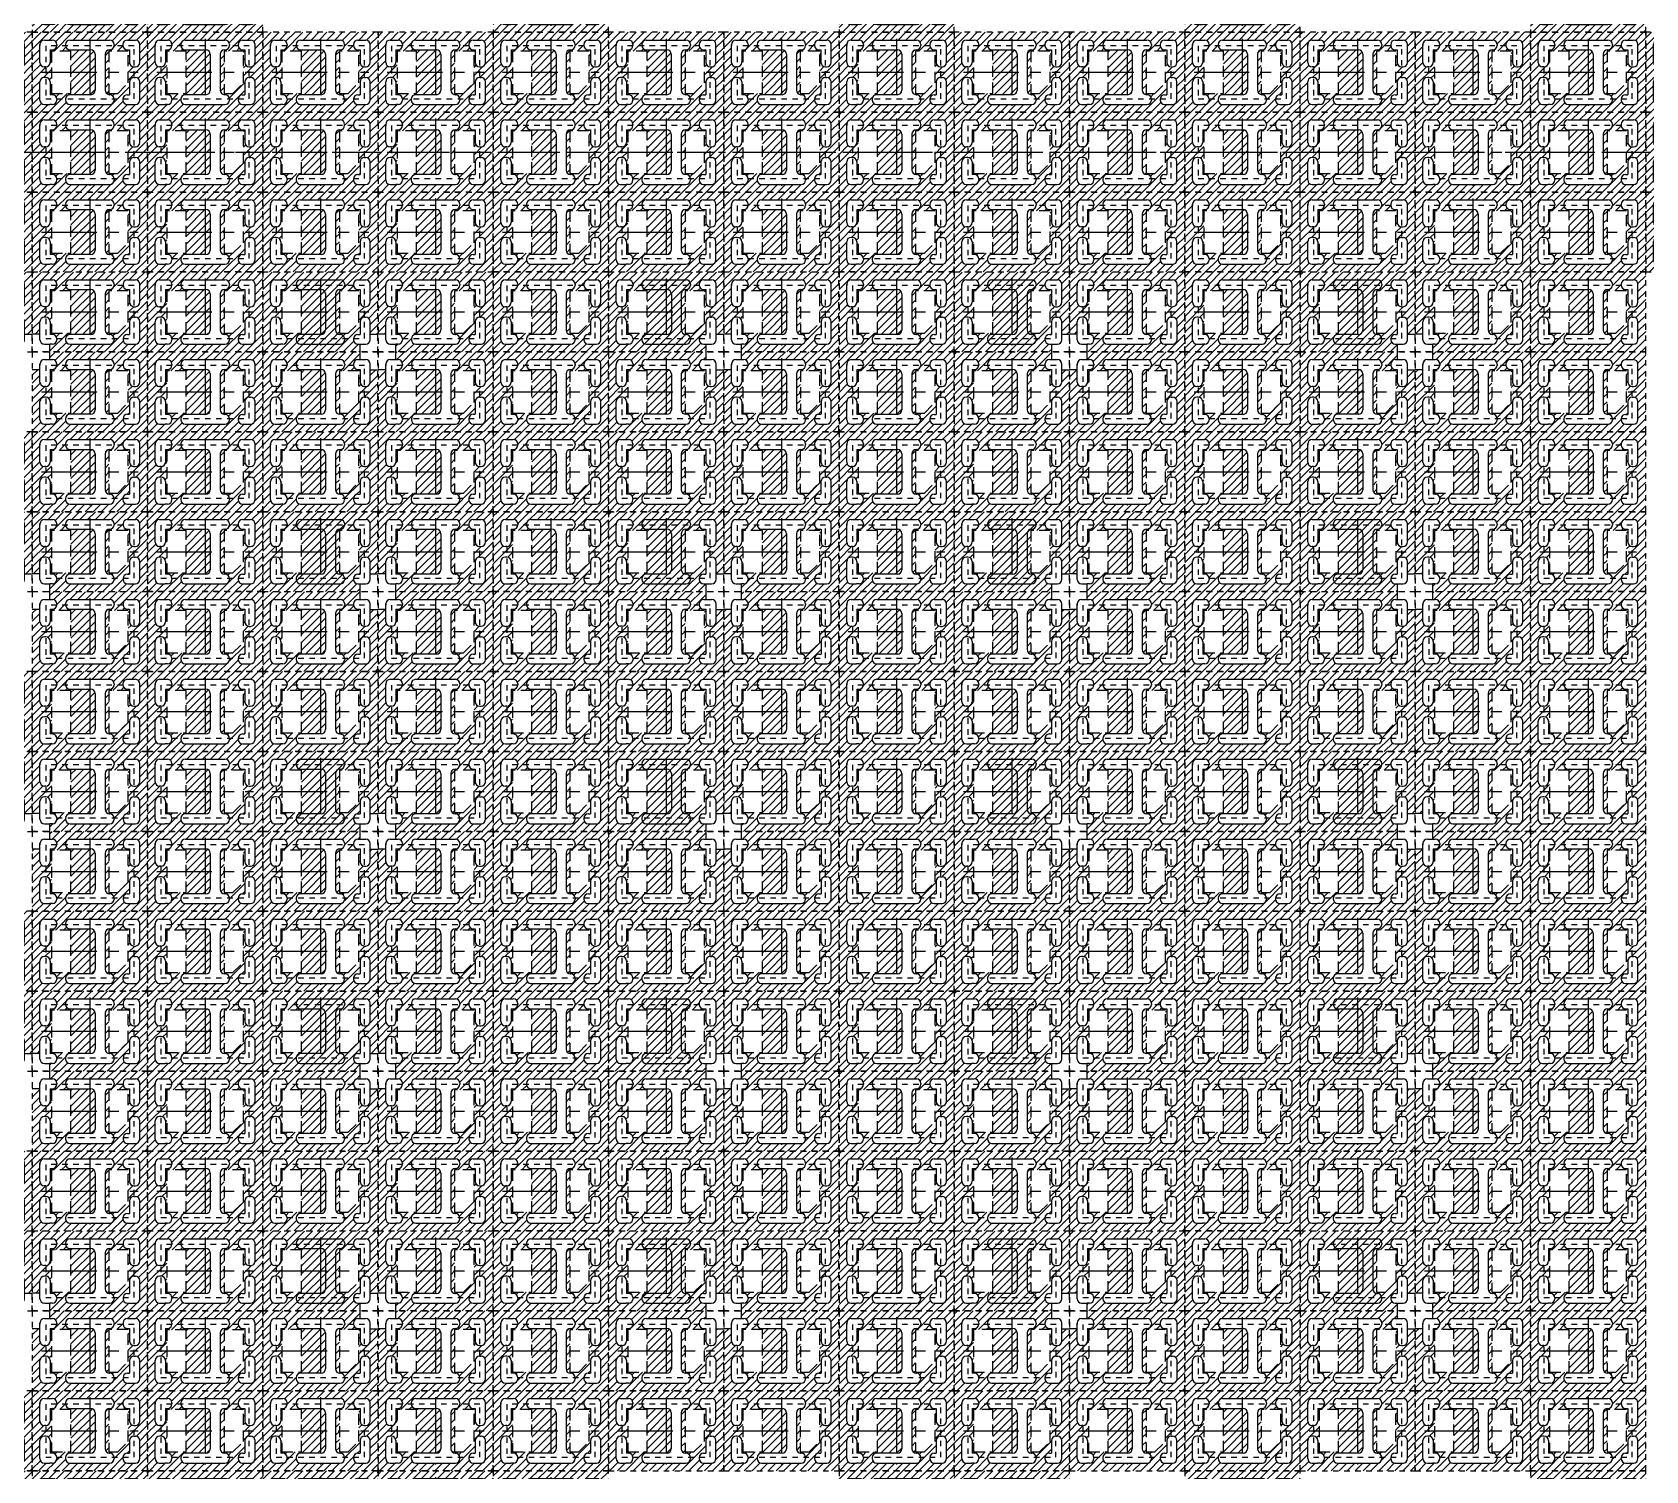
# Model space of a CAD drawing. Extents: x -1061 to -782, y -21 to 162.
# Drawn here: x -1039.32 to -1010.1, y 59.78 to 85.83 of the extents above; entities that cross this region are included whole.
import ezdxf

# ---------------------------------------------------------------- set-up
doc = ezdxf.new("R2010")
doc.units = 0
doc.header["$LTSCALE"] = 0.5
for name, pattern in [('CENTER', [2, 1.25, -0.25, 0.25, -0.25]), ('HIDDEN', [0.375, 0.25, -0.125]), ('HIDDEN2', [0.1875, 0.125, -0.0625])]:
    doc.linetypes.add(name, pattern=pattern)
for name, color, linetype in [('B', 5, 'Continuous'), ('C', 1, 'CENTER'), ('H', 4, 'HIDDEN'), ('hatch', 7, 'CENTER'), ('HATCH O-L', 7, 'HIDDEN2'), ('PACKAGE OL', 51, 'HIDDEN2'), ('圖', 7, 'Continuous')]:
    doc.layers.add(name, color=color, linetype=linetype)

# ---------------------------------------------------------------- blocks, each defined once
blk = doc.blocks.new('DFN1006-2L PACKAGE')
at = {"layer": 'hatch'}
h = blk.add_hatch(dxfattribs=at)
h.set_pattern_fill('ANSI31', color=256, scale=0.02)
h.set_pattern_definition([(45, (528.53349, -41.65396), (-0.0449012806, 0.0449012806), [])])
h.paths.add_polyline_path([(1.205, 0.102), (-0.1, 0.102), (-0.1, -0.803), (1.205, -0.803)])
h.paths.add_polyline_path([(0.037, -0.411), (0.053, -0.411, -0.414214), (0.103, -0.461), (0.103, -0.605), (0.127, -0.605, -0.414214), (0.177, -0.655), (0.177, -0.666, -0.414214), (0.127, -0.716), (0.1, -0.716), (0.037, -0.716, -0.414214), (-0.013, -0.666), (-0.013, -0.461, -0.414214)], flags=16)
h.paths.add_polyline_path([(-0.013, -0.241), (-0.013, -0.036, -0.414214), (0.037, 0.014), (0.127, 0.014, -0.414214), (0.177, -0.036), (0.177, -0.047, -0.414214), (0.127, -0.097), (0.103, -0.097), (0.103, -0.241, -0.414214), (0.053, -0.291), (0.037, -0.291, -0.414214)], flags=16)
h.paths.add_polyline_path([(0.117, -0.111), (0.337, -0.111), (0.337, -0.591), (0.117, -0.591)], flags=16)
h.paths.add_polyline_path([(0.327, -0.605), (0.561, -0.605, 0.414214), (0.611, -0.555), (0.611, -0.147, 0.414214), (0.561, -0.097), (0.327, -0.097, -0.414214), (0.277, -0.047), (0.277, -0.036, -0.414214), (0.327, 0.014), (0.777, 0.014, -0.414214), (0.827, -0.036), (0.827, -0.047, -0.414214), (0.777, -0.097), (0.774, -0.097, 0.414214), (0.724, -0.147), (0.724, -0.555, 0.423299), (0.776, -0.605, -0.423025), (0.827, -0.655), (0.827, -0.666, -0.414214), (0.777, -0.716), (0.327, -0.716, -0.414214), (0.277, -0.666), (0.277, -0.655, -0.414214)], flags=16)
h.paths.add_polyline_path([(0.767, -0.111), (0.987, -0.111), (0.987, -0.471), (0.867, -0.591), (0.767, -0.591)], flags=16)
h.paths.add_polyline_path([(0.977, -0.605), (1.001, -0.605), (1.001, -0.461, -0.414214), (1.051, -0.411), (1.067, -0.411, -0.414214), (1.117, -0.461), (1.117, -0.666, -0.414214), (1.067, -0.716), (1.005, -0.716), (0.977, -0.716, -0.414214), (0.927, -0.666), (0.927, -0.655, -0.414214)], flags=16)
h.paths.add_polyline_path([(0.927, -0.047), (0.927, -0.036, -0.414214), (0.977, 0.014), (1.067, 0.014, -0.414214), (1.117, -0.036), (1.117, -0.241, -0.414214), (1.067, -0.291), (1.051, -0.291, -0.414214), (1.001, -0.241), (1.001, -0.097), (0.977, -0.097, -0.414214)], flags=16)
at = {"layer": 'B'}
for p, q in [((0.037, 0.014), (0.127, 0.014)), ((0.327, 0.014), (0.777, 0.014)), ((0.977, 0.014), (1.067, 0.014)), ((-0.013, -0.241), (-0.013, -0.036)), ((-0.013, -0.036), (-0.013, -0.05)), ((0.103, -0.097), (0.103, -0.241)), ((0.103, -0.097), (0.127, -0.097)), ((0.177, -0.036), (0.177, -0.047)), ((0.277, -0.036), (0.277, -0.047)), ((0.327, -0.097), (0.561, -0.097)), ((0.611, -0.147), (0.611, -0.555)), ((0.724, -0.147), (0.724, -0.555)), ((0.774, -0.097), (0.777, -0.097)), ((0.827, -0.036), (0.827, -0.047)), ((0.927, -0.036), (0.927, -0.047)), ((0.977, -0.097), (1.001, -0.097)), ((1.001, -0.097), (1.001, -0.241)), ((1.117, -0.241), (1.117, -0.036)), ((0.053, -0.291), (0.037, -0.291)), ((0.052, -0.291), (0.052, -0.291)), ((1.051, -0.291), (1.067, -0.291)), ((1.052, -0.291), (1.052, -0.291)), ((-0.013, -0.666), (-0.013, -0.461)), ((0.053, -0.411), (0.037, -0.411)), ((0.052, -0.411), (0.052, -0.411)), ((0.103, -0.461), (0.103, -0.605)), ((1.001, -0.461), (1.001, -0.605)), ((1.051, -0.411), (1.067, -0.411)), ((1.052, -0.411), (1.052, -0.411)), ((1.117, -0.666), (1.117, -0.461)), ((0.037, -0.716), (0.1, -0.716)), ((0.127, -0.716), (0.1, -0.716)), ((0.127, -0.605), (0.103, -0.605)), ((0.177, -0.655), (0.177, -0.666)), ((0.277, -0.655), (0.277, -0.666)), ((0.561, -0.605), (0.327, -0.605)), ((0.327, -0.716), (0.777, -0.716)), ((0.774, -0.605), (0.777, -0.605)), ((0.827, -0.655), (0.827, -0.666)), ((0.927, -0.655), (0.927, -0.666)), ((0.977, -0.605), (1.001, -0.605)), ((0.977, -0.716), (1.005, -0.716)), ((1.005, -0.716), (1.067, -0.716))]:
    blk.add_line(p, q, dxfattribs=at)
for centre, start, end in [((0.037, -0.036), 90, 180), ((0.127, -0.036), 0, 90), ((0.327, -0.036), 90, 180), ((0.777, -0.036), 0, 90), ((0.977, -0.036), 90, 180), ((1.067, -0.036), 0, 90), ((0.127, -0.047), 270, 0), ((0.327, -0.047), 180, 270), ((0.561, -0.147), 0, 90), ((0.774, -0.147), 90, 180), ((0.777, -0.047), 270, 0), ((0.977, -0.047), 180, 270), ((0.037, -0.241), 180, 270), ((0.053, -0.241), 270, 0), ((1.051, -0.241), 180, 270), ((1.067, -0.241), 270, 0), ((0.037, -0.461), 90, 180), ((0.053, -0.461), 0, 90), ((1.051, -0.461), 90, 180), ((1.067, -0.461), 0, 90), ((0.037, -0.666), 180, 270), ((0.127, -0.655), 0, 90), ((0.127, -0.666), 270, 0), ((0.327, -0.655), 90, 180), ((0.327, -0.666), 180, 270), ((0.561, -0.555), 270, 0), ((0.774, -0.555), 180, 270), ((0.777, -0.655), 0, 90), ((0.777, -0.666), 270, 0), ((0.977, -0.655), 90, 180), ((0.977, -0.666), 180, 270), ((1.067, -0.666), 270, 0)]:
    blk.add_arc(centre, 0.05, start, end, dxfattribs=at)
at = {"layer": 'C'}
for p, q in [((0.552, 0.029), (0.552, -0.731)), ((0.005, -0.351), (1.1, -0.351))]:
    blk.add_line(p, q, dxfattribs=at)
at = {"layer": 'H'}
for points in [[(0.337, -0.591), (0.337, -0.111), (0.117, -0.111), (0.117, -0.591)], [(0.867, -0.591), (0.987, -0.471), (0.987, -0.111), (0.767, -0.111), (0.767, -0.591)]]:
    blk.add_lwpolyline(points, close=True, dxfattribs=at)
at = {"layer": 'HATCH O-L'}
blk.add_lwpolyline([(-0.1, 0.102), (-0.1, -0.803), (1.205, -0.803), (1.205, 0.102), (-0.1, 0.102)], dxfattribs=at)
at = {"layer": 'PACKAGE OL'}
blk.add_lwpolyline([(1.052, -0.651), (1.052, -0.051), (0.052, -0.051), (0.052, -0.651)], close=True, dxfattribs=at)
blk = doc.blocks.new('UPPER LEFT CROSS')
at = {"layer": 'hatch'}
h = blk.add_hatch(dxfattribs=at)
h.set_pattern_fill('ANSI31', color=256, scale=0.02)
h.set_pattern_definition([(45, (581.53627, -40.20884), (-0.0449012806, 0.0449012806), [])])
h.paths.add_polyline_path([(-0.452, 0.452), (-0.452, 0.365), (-0.425, 0.365, -0.414214), (-0.375, 0.315), (-0.375, 0.304, -0.414214), (-0.425, 0.254), (-0.449, 0.254), (-0.449, 0.11, -0.414214), (-0.499, 0.06), (-0.515, 0.06, -0.414214), (-0.565, 0.11), (-0.565, 0.251), (-0.652, 0.251), (-0.652, -0.452), (0.652, -0.452), (0.652, 0.452)])
h.paths.add_polyline_path([(-0.225, 0.365), (0.225, 0.365, -0.414214), (0.275, 0.315), (0.275, 0.304, -0.414214), (0.225, 0.254), (0.222, 0.254, 0.414214), (0.172, 0.204), (0.172, -0.204, 0.423299), (0.224, -0.254, -0.423025), (0.275, -0.304), (0.275, -0.315, -0.414214), (0.225, -0.365), (-0.225, -0.365, -0.414214), (-0.275, -0.315), (-0.275, -0.304, -0.414214), (-0.225, -0.254), (0.009, -0.254, 0.414214), (0.059, -0.204), (0.059, 0.204, 0.414214), (0.009, 0.254), (-0.225, 0.254, -0.414214), (-0.275, 0.304), (-0.275, 0.315, -0.414214)], flags=16)
h.paths.add_polyline_path([(-0.215, 0.24), (-0.215, -0.24), (-0.435, -0.24), (-0.435, 0.24)], flags=16)
h.paths.add_polyline_path([(-0.449, -0.11), (-0.449, -0.254), (-0.425, -0.254, -0.414214), (-0.375, -0.304), (-0.375, -0.315, -0.414214), (-0.425, -0.365), (-0.452, -0.365), (-0.515, -0.365, -0.414214), (-0.565, -0.315), (-0.565, -0.11, -0.414214), (-0.515, -0.06), (-0.499, -0.06, -0.414214)], flags=16)
h.paths.add_polyline_path([(0.215, 0.24), (0.435, 0.24), (0.435, -0.12), (0.315, -0.24), (0.215, -0.24)], flags=16)
h.paths.add_polyline_path([(0.425, 0.365), (0.515, 0.365, -0.414214), (0.565, 0.315), (0.565, 0.11, -0.414214), (0.515, 0.06), (0.499, 0.06, -0.414214), (0.449, 0.11), (0.449, 0.254), (0.425, 0.254, -0.414214), (0.375, 0.304), (0.375, 0.315, -0.414214)], flags=16)
h.paths.add_polyline_path([(0.499, -0.06), (0.515, -0.06, -0.414214), (0.565, -0.11), (0.565, -0.315, -0.414214), (0.515, -0.365), (0.452, -0.365), (0.425, -0.365, -0.414214), (0.375, -0.315), (0.375, -0.304, -0.414214), (0.425, -0.254), (0.449, -0.254), (0.449, -0.11, -0.414214)], flags=16)
at = {"layer": 'B'}
for p, q in [((-0.565, 0.11), (-0.565, 0.315)), ((-0.565, 0.315), (-0.565, 0.301)), ((-0.515, 0.365), (-0.425, 0.365)), ((-0.449, 0.254), (-0.449, 0.11)), ((-0.449, 0.254), (-0.425, 0.254)), ((-0.375, 0.315), (-0.375, 0.304)), ((-0.275, 0.315), (-0.275, 0.304)), ((-0.225, 0.365), (0.225, 0.365)), ((-0.225, 0.254), (0.009, 0.254)), ((0.059, 0.204), (0.059, -0.204)), ((0.172, 0.204), (0.172, -0.204)), ((0.222, 0.254), (0.225, 0.254)), ((0.275, 0.315), (0.275, 0.304)), ((0.375, 0.315), (0.375, 0.304)), ((0.425, 0.365), (0.515, 0.365)), ((0.425, 0.254), (0.449, 0.254)), ((0.449, 0.254), (0.449, 0.11)), ((0.565, 0.11), (0.565, 0.315)), ((-0.499, 0.06), (-0.515, 0.06)), ((-0.5, 0.06), (-0.5, 0.06)), ((0.499, 0.06), (0.515, 0.06)), ((0.5, 0.06), (0.5, 0.06)), ((-0.565, -0.315), (-0.565, -0.11)), ((-0.499, -0.06), (-0.515, -0.06)), ((-0.5, -0.06), (-0.5, -0.06)), ((-0.449, -0.11), (-0.449, -0.254)), ((0.449, -0.11), (0.449, -0.254)), ((0.499, -0.06), (0.515, -0.06)), ((0.5, -0.06), (0.5, -0.06)), ((0.565, -0.315), (0.565, -0.11)), ((-0.515, -0.365), (-0.452, -0.365)), ((-0.425, -0.365), (-0.452, -0.365)), ((-0.425, -0.254), (-0.449, -0.254)), ((-0.375, -0.304), (-0.375, -0.315)), ((-0.275, -0.304), (-0.275, -0.315)), ((0.009, -0.254), (-0.225, -0.254)), ((-0.225, -0.365), (0.225, -0.365)), ((0.222, -0.254), (0.225, -0.254)), ((0.275, -0.304), (0.275, -0.315)), ((0.375, -0.304), (0.375, -0.315)), ((0.425, -0.254), (0.449, -0.254)), ((0.425, -0.365), (0.452, -0.365)), ((0.452, -0.365), (0.515, -0.365))]:
    blk.add_line(p, q, dxfattribs=at)
for centre, start, end in [((-0.515, 0.315), 90, 180), ((-0.425, 0.315), 0, 90), ((-0.425, 0.304), 270, 0), ((-0.225, 0.315), 90, 180), ((-0.225, 0.304), 180, 270), ((0.009, 0.204), 0, 90), ((0.222, 0.204), 90, 180), ((0.225, 0.315), 0, 90), ((0.225, 0.304), 270, 0), ((0.425, 0.315), 90, 180), ((0.425, 0.304), 180, 270), ((0.515, 0.315), 0, 90), ((-0.515, 0.11), 180, 270), ((-0.499, 0.11), 270, 0), ((0.499, 0.11), 180, 270), ((0.515, 0.11), 270, 0), ((-0.515, -0.11), 90, 180), ((-0.499, -0.11), 0, 90), ((0.499, -0.11), 90, 180), ((0.515, -0.11), 0, 90), ((-0.515, -0.315), 180, 270), ((-0.425, -0.304), 0, 90), ((-0.425, -0.315), 270, 0), ((-0.225, -0.304), 90, 180), ((-0.225, -0.315), 180, 270), ((0.009, -0.204), 270, 0), ((0.222, -0.204), 180, 270), ((0.225, -0.304), 0, 90), ((0.225, -0.315), 270, 0), ((0.425, -0.304), 90, 180), ((0.425, -0.315), 180, 270), ((0.515, -0.315), 270, 0)]:
    blk.add_arc(centre, 0.05, start, end, dxfattribs=at)
at = {"layer": 'C'}
for p, q in [((0, 0.38), (0, -0.38)), ((-0.548, 0), (0.548, 0))]:
    blk.add_line(p, q, dxfattribs=at)
at = {"layer": 'H', "color": 6}
for p, q in [((-0.452, 0.365), (-0.452, 0.452)), ((-0.565, 0.251), (-0.652, 0.251))]:
    blk.add_line(p, q, dxfattribs=at)
at = {"layer": 'H'}
for points in [[(-0.215, -0.24), (-0.215, 0.24), (-0.435, 0.24), (-0.435, -0.24)], [(0.315, -0.24), (0.435, -0.12), (0.435, 0.24), (0.215, 0.24), (0.215, -0.24)]]:
    blk.add_lwpolyline(points, close=True, dxfattribs=at)
at = {"layer": 'HATCH O-L'}
blk.add_lwpolyline([(-0.652, 0.452), (-0.652, -0.452), (0.652, -0.452), (0.652, 0.452), (-0.652, 0.452)], dxfattribs=at)
at = {"layer": 'PACKAGE OL'}
blk.add_lwpolyline([(0.5, -0.3), (0.5, 0.3), (-0.5, 0.3), (-0.5, -0.3)], close=True, dxfattribs=at)
blk = doc.blocks.new('LOWER LEFT CROSS')
at = {"layer": 'hatch'}
h = blk.add_hatch(dxfattribs=at)
h.set_pattern_fill('ANSI31', color=256, scale=0.02)
h.set_pattern_definition([(45, (581.53627, -39.15142), (-0.0449012806, 0.0449012806), [])])
h.paths.add_polyline_path([(-0.215, -0.24), (-0.435, -0.24), (-0.435, 0.24), (-0.215, 0.24)], flags=16)
h.paths.add_polyline_path([(0.215, 0.24), (0.435, 0.24), (0.435, -0.12), (0.315, -0.24), (0.215, -0.24)], flags=16)
h.paths.add_polyline_path([(-0.425, 0.254), (-0.449, 0.254), (-0.449, 0.11, -0.414214), (-0.499, 0.06), (-0.515, 0.06, -0.414214), (-0.565, 0.11), (-0.565, 0.315, -0.414214), (-0.515, 0.365), (-0.425, 0.365, -0.414214), (-0.375, 0.315), (-0.375, 0.304, -0.414214)], flags=16)
h.paths.add_polyline_path([(-0.449, -0.11), (-0.449, -0.254), (-0.425, -0.254, -0.414214), (-0.375, -0.304), (-0.375, -0.315, -0.414214), (-0.425, -0.365), (-0.452, -0.365), (-0.515, -0.365, -0.414214), (-0.565, -0.315), (-0.565, -0.11, -0.414214), (-0.515, -0.06), (-0.499, -0.06, -0.414214)], flags=16)
h.paths.add_polyline_path([(0.375, 0.304), (0.375, 0.315, -0.414214), (0.425, 0.365), (0.515, 0.365, -0.414214), (0.565, 0.315), (0.565, 0.11, -0.414214), (0.515, 0.06), (0.499, 0.06, -0.414214), (0.449, 0.11), (0.449, 0.254), (0.425, 0.254, -0.414214)], flags=16)
h.paths.add_polyline_path([(0.499, -0.06), (0.515, -0.06, -0.414214), (0.565, -0.11), (0.565, -0.315, -0.414214), (0.515, -0.365), (0.452, -0.365), (0.425, -0.365, -0.414214), (0.375, -0.315), (0.375, -0.304, -0.414214), (0.425, -0.254), (0.449, -0.254), (0.449, -0.11, -0.414214)], flags=16)
h.paths.add_polyline_path([(-0.652, 0.452), (-0.652, -0.452), (0.452, -0.452), (0.452, -0.365), (0.515, -0.365, 0.414214), (0.565, -0.315), (0.565, -0.251), (0.652, -0.251), (0.652, 0.452)])
at = {"layer": 'B'}
for p, q in [((-0.565, 0.11), (-0.565, 0.315)), ((-0.565, 0.315), (-0.565, 0.301)), ((-0.515, 0.365), (-0.425, 0.365)), ((-0.449, 0.254), (-0.449, 0.11)), ((-0.449, 0.254), (-0.425, 0.254)), ((-0.375, 0.315), (-0.375, 0.304)), ((-0.275, 0.315), (-0.275, 0.304)), ((-0.225, 0.365), (0.225, 0.365)), ((-0.225, 0.254), (0.009, 0.254)), ((0.059, 0.204), (0.059, -0.204)), ((0.172, 0.204), (0.172, -0.204)), ((0.222, 0.254), (0.225, 0.254)), ((0.275, 0.315), (0.275, 0.304)), ((0.375, 0.315), (0.375, 0.304)), ((0.425, 0.365), (0.515, 0.365)), ((0.425, 0.254), (0.449, 0.254)), ((0.449, 0.254), (0.449, 0.11)), ((0.565, 0.11), (0.565, 0.315)), ((-0.499, 0.06), (-0.515, 0.06)), ((-0.5, 0.06), (-0.5, 0.06)), ((0.499, 0.06), (0.515, 0.06)), ((0.5, 0.06), (0.5, 0.06)), ((-0.565, -0.315), (-0.565, -0.11)), ((-0.499, -0.06), (-0.515, -0.06)), ((-0.5, -0.06), (-0.5, -0.06)), ((-0.449, -0.11), (-0.449, -0.254)), ((0.449, -0.11), (0.449, -0.254)), ((0.499, -0.06), (0.515, -0.06)), ((0.5, -0.06), (0.5, -0.06)), ((0.565, -0.315), (0.565, -0.11)), ((-0.515, -0.365), (-0.452, -0.365)), ((-0.425, -0.365), (-0.452, -0.365)), ((-0.425, -0.254), (-0.449, -0.254)), ((-0.375, -0.304), (-0.375, -0.315)), ((-0.275, -0.304), (-0.275, -0.315)), ((0.009, -0.254), (-0.225, -0.254)), ((-0.225, -0.365), (0.225, -0.365)), ((0.222, -0.254), (0.225, -0.254)), ((0.275, -0.304), (0.275, -0.315)), ((0.375, -0.304), (0.375, -0.315)), ((0.425, -0.254), (0.449, -0.254)), ((0.425, -0.365), (0.452, -0.365)), ((0.452, -0.365), (0.515, -0.365))]:
    blk.add_line(p, q, dxfattribs=at)
for centre, start, end in [((-0.515, 0.315), 90, 180), ((-0.425, 0.315), 0, 90), ((-0.425, 0.304), 270, 0), ((-0.225, 0.315), 90, 180), ((-0.225, 0.304), 180, 270), ((0.009, 0.204), 0, 90), ((0.222, 0.204), 90, 180), ((0.225, 0.315), 0, 90), ((0.225, 0.304), 270, 0), ((0.425, 0.315), 90, 180), ((0.425, 0.304), 180, 270), ((0.515, 0.315), 0, 90), ((-0.515, 0.11), 180, 270), ((-0.499, 0.11), 270, 0), ((0.499, 0.11), 180, 270), ((0.515, 0.11), 270, 0), ((-0.515, -0.11), 90, 180), ((-0.499, -0.11), 0, 90), ((0.499, -0.11), 90, 180), ((0.515, -0.11), 0, 90), ((-0.515, -0.315), 180, 270), ((-0.425, -0.304), 0, 90), ((-0.425, -0.315), 270, 0), ((-0.225, -0.304), 90, 180), ((-0.225, -0.315), 180, 270), ((0.009, -0.204), 270, 0), ((0.222, -0.204), 180, 270), ((0.225, -0.304), 0, 90), ((0.225, -0.315), 270, 0), ((0.425, -0.304), 90, 180), ((0.425, -0.315), 180, 270), ((0.515, -0.315), 270, 0)]:
    blk.add_arc(centre, 0.05, start, end, dxfattribs=at)
at = {"layer": 'C'}
for p, q in [((0, 0.38), (0, -0.38)), ((-0.548, 0), (0.548, 0))]:
    blk.add_line(p, q, dxfattribs=at)
at = {"layer": 'H', "color": 6}
for p, q in [((0.452, -0.452), (0.452, -0.365)), ((0.565, -0.251), (0.652, -0.251))]:
    blk.add_line(p, q, dxfattribs=at)
at = {"layer": 'H'}
for points in [[(-0.215, -0.24), (-0.215, 0.24), (-0.435, 0.24), (-0.435, -0.24)], [(0.315, -0.24), (0.435, -0.12), (0.435, 0.24), (0.215, 0.24), (0.215, -0.24)]]:
    blk.add_lwpolyline(points, close=True, dxfattribs=at)
at = {"layer": 'HATCH O-L'}
blk.add_lwpolyline([(-0.652, 0.452), (-0.652, -0.452), (0.652, -0.452), (0.652, 0.452), (-0.652, 0.452)], dxfattribs=at)
at = {"layer": 'PACKAGE OL'}
blk.add_lwpolyline([(0.5, -0.3), (0.5, 0.3), (-0.5, 0.3), (-0.5, -0.3)], close=True, dxfattribs=at)
blk = doc.blocks.new('LOWER CROSS REF')
at = {"layer": 'hatch'}
h = blk.add_hatch(dxfattribs=at)
h.set_pattern_fill('ANSI31', color=256, scale=0.02)
h.set_pattern_definition([(45, (581.53627, -39.14559), (-0.0449012806, 0.0449012806), [])])
h.paths.add_polyline_path([(0.652, -0.452), (0.652, 0.452), (-0.652, 0.452), (-0.652, -0.251), (-0.565, -0.251), (-0.565, -0.11, -0.414214), (-0.515, -0.06), (-0.499, -0.06, -0.414214), (-0.449, -0.11), (-0.449, -0.254), (-0.425, -0.254, -0.414214), (-0.375, -0.304), (-0.375, -0.315, -0.414214), (-0.425, -0.365), (-0.452, -0.365), (-0.452, -0.452)])
h.paths.add_polyline_path([(-0.275, -0.315), (-0.275, -0.304, -0.414214), (-0.225, -0.254), (0.009, -0.254, 0.414214), (0.059, -0.204), (0.059, 0.204, 0.414214), (0.009, 0.254), (-0.225, 0.254, -0.414214), (-0.275, 0.304), (-0.275, 0.315, -0.414214), (-0.225, 0.365), (0.225, 0.365, -0.414214), (0.275, 0.315), (0.275, 0.304, -0.414214), (0.225, 0.254), (0.222, 0.254, 0.414214), (0.172, 0.204), (0.172, -0.204, 0.414214), (0.222, -0.254), (0.225, -0.254, -0.414214), (0.275, -0.304), (0.275, -0.315, -0.414214), (0.225, -0.365), (-0.225, -0.365, -0.414214)], flags=16)
h.paths.add_polyline_path([(-0.435, -0.24), (-0.435, 0.24), (-0.215, 0.24), (-0.215, -0.24)], flags=16)
h.paths.add_polyline_path([(-0.499, 0.06), (-0.515, 0.06, -0.414214), (-0.565, 0.11), (-0.565, 0.315, -0.414214), (-0.515, 0.365), (-0.425, 0.365, -0.414214), (-0.375, 0.315), (-0.375, 0.304, -0.414214), (-0.425, 0.254), (-0.449, 0.254), (-0.449, 0.11, -0.414214)], flags=16)
h.paths.add_polyline_path([(0.215, -0.24), (0.215, 0.24), (0.435, 0.24), (0.435, -0.12), (0.315, -0.24)], flags=16)
h.paths.add_polyline_path([(0.375, -0.315), (0.375, -0.304, -0.414214), (0.425, -0.254), (0.449, -0.254), (0.449, -0.11, -0.414214), (0.499, -0.06), (0.515, -0.06, -0.414214), (0.565, -0.11), (0.565, -0.315, -0.414214), (0.515, -0.365), (0.452, -0.365), (0.425, -0.365, -0.414214)], flags=16)
h.paths.add_polyline_path([(0.449, 0.11), (0.449, 0.254), (0.425, 0.254, -0.414214), (0.375, 0.304), (0.375, 0.315, -0.414214), (0.425, 0.365), (0.515, 0.365, -0.414214), (0.565, 0.315), (0.565, 0.11, -0.414214), (0.515, 0.06), (0.499, 0.06, -0.414214)], flags=16)
at = {"layer": 'B'}
for p, q in [((-0.565, 0.11), (-0.565, 0.315)), ((-0.565, 0.315), (-0.565, 0.301)), ((-0.515, 0.365), (-0.425, 0.365)), ((-0.449, 0.254), (-0.449, 0.11)), ((-0.449, 0.254), (-0.425, 0.254)), ((-0.375, 0.315), (-0.375, 0.304)), ((-0.275, 0.315), (-0.275, 0.304)), ((-0.225, 0.365), (0.225, 0.365)), ((-0.225, 0.254), (0.009, 0.254)), ((0.059, 0.204), (0.059, -0.204)), ((0.172, 0.204), (0.172, -0.204)), ((0.222, 0.254), (0.225, 0.254)), ((0.275, 0.315), (0.275, 0.304)), ((0.375, 0.315), (0.375, 0.304)), ((0.425, 0.365), (0.515, 0.365)), ((0.425, 0.254), (0.449, 0.254)), ((0.449, 0.254), (0.449, 0.11)), ((0.565, 0.11), (0.565, 0.315)), ((-0.499, 0.06), (-0.515, 0.06)), ((-0.5, 0.06), (-0.5, 0.06)), ((0.499, 0.06), (0.515, 0.06)), ((0.5, 0.06), (0.5, 0.06)), ((-0.565, -0.315), (-0.565, -0.11)), ((-0.499, -0.06), (-0.515, -0.06)), ((-0.5, -0.06), (-0.5, -0.06)), ((-0.449, -0.11), (-0.449, -0.254)), ((0.449, -0.11), (0.449, -0.254)), ((0.499, -0.06), (0.515, -0.06)), ((0.5, -0.06), (0.5, -0.06)), ((0.565, -0.315), (0.565, -0.11)), ((-0.515, -0.365), (-0.452, -0.365)), ((-0.425, -0.365), (-0.452, -0.365)), ((-0.425, -0.254), (-0.449, -0.254)), ((-0.375, -0.304), (-0.375, -0.315)), ((-0.275, -0.304), (-0.275, -0.315)), ((0.009, -0.254), (-0.225, -0.254)), ((-0.225, -0.365), (0.225, -0.365)), ((0.222, -0.254), (0.225, -0.254)), ((0.275, -0.304), (0.275, -0.315)), ((0.375, -0.304), (0.375, -0.315)), ((0.425, -0.254), (0.449, -0.254)), ((0.425, -0.365), (0.452, -0.365)), ((0.452, -0.365), (0.515, -0.365))]:
    blk.add_line(p, q, dxfattribs=at)
for centre, start, end in [((-0.515, 0.315), 90, 180), ((-0.425, 0.315), 0, 90), ((-0.425, 0.304), 270, 0), ((-0.225, 0.315), 90, 180), ((-0.225, 0.304), 180, 270), ((0.009, 0.204), 0, 90), ((0.222, 0.204), 90, 180), ((0.225, 0.315), 0, 90), ((0.225, 0.304), 270, 0), ((0.425, 0.315), 90, 180), ((0.425, 0.304), 180, 270), ((0.515, 0.315), 0, 90), ((-0.515, 0.11), 180, 270), ((-0.499, 0.11), 270, 0), ((0.499, 0.11), 180, 270), ((0.515, 0.11), 270, 0), ((-0.515, -0.11), 90, 180), ((-0.499, -0.11), 0, 90), ((0.499, -0.11), 90, 180), ((0.515, -0.11), 0, 90), ((-0.515, -0.315), 180, 270), ((-0.425, -0.304), 0, 90), ((-0.425, -0.315), 270, 0), ((-0.225, -0.304), 90, 180), ((-0.225, -0.315), 180, 270), ((0.009, -0.204), 270, 0), ((0.222, -0.204), 180, 270), ((0.225, -0.304), 0, 90), ((0.225, -0.315), 270, 0), ((0.425, -0.304), 90, 180), ((0.425, -0.315), 180, 270), ((0.515, -0.315), 270, 0)]:
    blk.add_arc(centre, 0.05, start, end, dxfattribs=at)
at = {"layer": 'C'}
for p, q in [((0, 0.38), (0, -0.38)), ((-0.548, 0), (0.548, 0))]:
    blk.add_line(p, q, dxfattribs=at)
at = {"layer": 'H', "color": 6}
for p, q in [((-0.565, -0.251), (-0.652, -0.251)), ((-0.452, -0.452), (-0.452, -0.365))]:
    blk.add_line(p, q, dxfattribs=at)
at = {"layer": 'H'}
for points in [[(-0.215, -0.24), (-0.215, 0.24), (-0.435, 0.24), (-0.435, -0.24)], [(0.315, -0.24), (0.435, -0.12), (0.435, 0.24), (0.215, 0.24), (0.215, -0.24)]]:
    blk.add_lwpolyline(points, close=True, dxfattribs=at)
at = {"layer": 'HATCH O-L'}
blk.add_lwpolyline([(-0.652, 0.452), (-0.652, -0.452), (0.652, -0.452), (0.652, 0.452), (-0.652, 0.452)], dxfattribs=at)
at = {"layer": 'PACKAGE OL'}
blk.add_lwpolyline([(0.5, -0.3), (0.5, 0.3), (-0.5, 0.3), (-0.5, -0.3)], close=True, dxfattribs=at)
blk = doc.blocks.new('UPPER RIGHT CROSS')
at = {"layer": 'hatch'}
h = blk.add_hatch(dxfattribs=at)
h.set_pattern_fill('ANSI31', color=256, scale=0.02)
h.set_pattern_definition([(45, (579.97371, -40.20884), (-0.0449012806, 0.0449012806), [])])
h.paths.add_polyline_path([(-0.652, 0.452), (-0.652, -0.452), (0.652, -0.452), (0.652, 0.251), (0.565, 0.251), (0.565, 0.11, -0.414214), (0.515, 0.06), (0.499, 0.06, -0.414214), (0.449, 0.11), (0.449, 0.254), (0.425, 0.254, -0.414214), (0.375, 0.304), (0.375, 0.315, -0.414214), (0.425, 0.365), (0.452, 0.365), (0.452, 0.452)])
h.paths.add_polyline_path([(-0.375, 0.315), (-0.375, 0.304, -0.414214), (-0.425, 0.254), (-0.449, 0.254), (-0.449, 0.11, -0.414214), (-0.499, 0.06), (-0.515, 0.06, -0.414214), (-0.565, 0.11), (-0.565, 0.315, -0.414214), (-0.515, 0.365), (-0.425, 0.365, -0.414214)], flags=16)
h.paths.add_polyline_path([(-0.225, 0.365), (0.225, 0.365, -0.414214), (0.275, 0.315), (0.275, 0.304, -0.414214), (0.225, 0.254), (0.222, 0.254, 0.414214), (0.172, 0.204), (0.172, -0.204, 0.423299), (0.224, -0.254, -0.423025), (0.275, -0.304), (0.275, -0.315, -0.414214), (0.225, -0.365), (-0.225, -0.365, -0.414214), (-0.275, -0.315), (-0.275, -0.304, -0.414214), (-0.225, -0.254), (0.009, -0.254, 0.414214), (0.059, -0.204), (0.059, 0.204, 0.414214), (0.009, 0.254), (-0.225, 0.254, -0.414214), (-0.275, 0.304), (-0.275, 0.315, -0.414214)], flags=16)
h.paths.add_polyline_path([(-0.215, 0.24), (-0.215, -0.24), (-0.435, -0.24), (-0.435, 0.24)], flags=16)
h.paths.add_polyline_path([(-0.449, -0.11), (-0.449, -0.254), (-0.425, -0.254, -0.414214), (-0.375, -0.304), (-0.375, -0.315, -0.414214), (-0.425, -0.365), (-0.452, -0.365), (-0.515, -0.365, -0.414214), (-0.565, -0.315), (-0.565, -0.11, -0.414214), (-0.515, -0.06), (-0.499, -0.06, -0.414214)], flags=16)
h.paths.add_polyline_path([(0.215, 0.24), (0.435, 0.24), (0.435, -0.12), (0.315, -0.24), (0.215, -0.24)], flags=16)
h.paths.add_polyline_path([(0.499, -0.06), (0.515, -0.06, -0.414214), (0.565, -0.11), (0.565, -0.315, -0.414214), (0.515, -0.365), (0.452, -0.365), (0.425, -0.365, -0.414214), (0.375, -0.315), (0.375, -0.304, -0.414214), (0.425, -0.254), (0.449, -0.254), (0.449, -0.11, -0.414214)], flags=16)
at = {"layer": 'B'}
for p, q in [((-0.565, 0.11), (-0.565, 0.315)), ((-0.565, 0.315), (-0.565, 0.301)), ((-0.515, 0.365), (-0.425, 0.365)), ((-0.449, 0.254), (-0.449, 0.11)), ((-0.449, 0.254), (-0.425, 0.254)), ((-0.375, 0.315), (-0.375, 0.304)), ((-0.275, 0.315), (-0.275, 0.304)), ((-0.225, 0.365), (0.225, 0.365)), ((-0.225, 0.254), (0.009, 0.254)), ((0.059, 0.204), (0.059, -0.204)), ((0.172, 0.204), (0.172, -0.204)), ((0.222, 0.254), (0.225, 0.254)), ((0.275, 0.315), (0.275, 0.304)), ((0.375, 0.315), (0.375, 0.304)), ((0.425, 0.365), (0.515, 0.365)), ((0.425, 0.254), (0.449, 0.254)), ((0.449, 0.254), (0.449, 0.11)), ((0.565, 0.11), (0.565, 0.315)), ((-0.499, 0.06), (-0.515, 0.06)), ((-0.5, 0.06), (-0.5, 0.06)), ((0.499, 0.06), (0.515, 0.06)), ((0.5, 0.06), (0.5, 0.06)), ((-0.565, -0.315), (-0.565, -0.11)), ((-0.499, -0.06), (-0.515, -0.06)), ((-0.5, -0.06), (-0.5, -0.06)), ((-0.449, -0.11), (-0.449, -0.254)), ((0.449, -0.11), (0.449, -0.254)), ((0.499, -0.06), (0.515, -0.06)), ((0.5, -0.06), (0.5, -0.06)), ((0.565, -0.315), (0.565, -0.11)), ((-0.515, -0.365), (-0.452, -0.365)), ((-0.425, -0.365), (-0.452, -0.365)), ((-0.425, -0.254), (-0.449, -0.254)), ((-0.375, -0.304), (-0.375, -0.315)), ((-0.275, -0.304), (-0.275, -0.315)), ((0.009, -0.254), (-0.225, -0.254)), ((-0.225, -0.365), (0.225, -0.365)), ((0.222, -0.254), (0.225, -0.254)), ((0.275, -0.304), (0.275, -0.315)), ((0.375, -0.304), (0.375, -0.315)), ((0.425, -0.254), (0.449, -0.254)), ((0.425, -0.365), (0.452, -0.365)), ((0.452, -0.365), (0.515, -0.365))]:
    blk.add_line(p, q, dxfattribs=at)
for centre, start, end in [((-0.515, 0.315), 90, 180), ((-0.425, 0.315), 0, 90), ((-0.425, 0.304), 270, 0), ((-0.225, 0.315), 90, 180), ((-0.225, 0.304), 180, 270), ((0.009, 0.204), 0, 90), ((0.222, 0.204), 90, 180), ((0.225, 0.315), 0, 90), ((0.225, 0.304), 270, 0), ((0.425, 0.315), 90, 180), ((0.425, 0.304), 180, 270), ((0.515, 0.315), 0, 90), ((-0.515, 0.11), 180, 270), ((-0.499, 0.11), 270, 0), ((0.499, 0.11), 180, 270), ((0.515, 0.11), 270, 0), ((-0.515, -0.11), 90, 180), ((-0.499, -0.11), 0, 90), ((0.499, -0.11), 90, 180), ((0.515, -0.11), 0, 90), ((-0.515, -0.315), 180, 270), ((-0.425, -0.304), 0, 90), ((-0.425, -0.315), 270, 0), ((-0.225, -0.304), 90, 180), ((-0.225, -0.315), 180, 270), ((0.009, -0.204), 270, 0), ((0.222, -0.204), 180, 270), ((0.225, -0.304), 0, 90), ((0.225, -0.315), 270, 0), ((0.425, -0.304), 90, 180), ((0.425, -0.315), 180, 270), ((0.515, -0.315), 270, 0)]:
    blk.add_arc(centre, 0.05, start, end, dxfattribs=at)
at = {"layer": 'C'}
for p, q in [((0, 0.38), (0, -0.38)), ((-0.548, 0), (0.548, 0))]:
    blk.add_line(p, q, dxfattribs=at)
at = {"layer": 'H', "color": 6}
for p, q in [((0.452, 0.365), (0.452, 0.452)), ((0.565, 0.251), (0.652, 0.251))]:
    blk.add_line(p, q, dxfattribs=at)
at = {"layer": 'H'}
for points in [[(-0.215, -0.24), (-0.215, 0.24), (-0.435, 0.24), (-0.435, -0.24)], [(0.315, -0.24), (0.435, -0.12), (0.435, 0.24), (0.215, 0.24), (0.215, -0.24)]]:
    blk.add_lwpolyline(points, close=True, dxfattribs=at)
at = {"layer": 'HATCH O-L'}
blk.add_lwpolyline([(-0.652, 0.452), (-0.652, -0.452), (0.652, -0.452), (0.652, 0.452), (-0.652, 0.452)], dxfattribs=at)
at = {"layer": 'PACKAGE OL'}
blk.add_lwpolyline([(0.5, -0.3), (0.5, 0.3), (-0.5, 0.3), (-0.5, -0.3)], close=True, dxfattribs=at)

msp = doc.modelspace()

# ---------------------------------------------------------------- linework, layer by layer
at = {"layer": 'C', "color": 2}
msp.add_line((-1052.64255, 83.66248), (-959.20127, 83.66248), dxfattribs=at)

# ---------------------------------------------------------------- block references
at = {"layer": 'hatch', "xscale": 1.6, "yscale": 1.6, "zscale": 1.6}
for name, p in [('UPPER LEFT CROSS', (-1038.28095, 86.55784)), ('LOWER LEFT CROSS', (-1040.36863, 80.76712)), ('LOWER CROSS REF', (-1038.28095, 80.76712)), ('LOWER LEFT CROSS', (-1034.10559, 80.76712)), ('LOWER CROSS REF', (-1032.01791, 80.76712)), ('LOWER LEFT CROSS', (-1027.84255, 80.76712)), ('LOWER CROSS REF', (-1025.75487, 80.76712)), ('LOWER LEFT CROSS', (-1021.57951, 80.76712)), ('LOWER CROSS REF', (-1019.49183, 80.76712)), ('LOWER LEFT CROSS', (-1015.31647, 80.76712)), ('LOWER CROSS REF', (-1013.22879, 80.76712)), ('UPPER LEFT CROSS', (-1038.28095, 79.31944)), ('UPPER RIGHT CROSS', (-1034.10559, 79.31944)), ('UPPER LEFT CROSS', (-1032.01791, 79.31944)), ('UPPER RIGHT CROSS', (-1027.84255, 79.31944)), ('UPPER LEFT CROSS', (-1025.75487, 79.31944)), ('UPPER RIGHT CROSS', (-1021.57951, 79.31944)), ('UPPER LEFT CROSS', (-1019.49183, 79.31944)), ('UPPER RIGHT CROSS', (-1015.31647, 79.31944)), ('UPPER LEFT CROSS', (-1013.22879, 79.31944)), ('LOWER LEFT CROSS', (-1040.36863, 76.42408)), ('LOWER CROSS REF', (-1038.28095, 76.42408)), ('LOWER LEFT CROSS', (-1034.10559, 76.42408)), ('LOWER CROSS REF', (-1032.01791, 76.42408)), ('LOWER LEFT CROSS', (-1027.84255, 76.42408)), ('LOWER CROSS REF', (-1025.75487, 76.42408)), ('LOWER LEFT CROSS', (-1021.57951, 76.42408)), ('LOWER CROSS REF', (-1019.49183, 76.42408)), ('LOWER LEFT CROSS', (-1015.31647, 76.42408)), ('LOWER CROSS REF', (-1013.22879, 76.42408)), ('UPPER LEFT CROSS', (-1038.28095, 74.9764)), ('UPPER RIGHT CROSS', (-1034.10559, 74.9764)), ('UPPER LEFT CROSS', (-1032.01791, 74.9764)), ('UPPER RIGHT CROSS', (-1027.84255, 74.9764)), ('UPPER LEFT CROSS', (-1025.75487, 74.9764)), ('UPPER RIGHT CROSS', (-1021.57951, 74.9764)), ('UPPER LEFT CROSS', (-1019.49183, 74.9764)), ('UPPER RIGHT CROSS', (-1015.31647, 74.9764)), ('UPPER LEFT CROSS', (-1013.22879, 74.9764)), ('LOWER LEFT CROSS', (-1040.36863, 72.08104)), ('LOWER CROSS REF', (-1038.28095, 72.08104)), ('LOWER LEFT CROSS', (-1034.10559, 72.08104)), ('LOWER CROSS REF', (-1032.01791, 72.08104)), ('LOWER LEFT CROSS', (-1027.84255, 72.08104)), ('LOWER CROSS REF', (-1025.75487, 72.08104)), ('LOWER LEFT CROSS', (-1021.57951, 72.08104)), ('LOWER CROSS REF', (-1019.49183, 72.08104)), ('LOWER LEFT CROSS', (-1015.31647, 72.08104)), ('LOWER CROSS REF', (-1013.22879, 72.08104)), ('UPPER LEFT CROSS', (-1038.28095, 70.63336)), ('UPPER RIGHT CROSS', (-1034.10559, 70.63336)), ('UPPER LEFT CROSS', (-1032.01791, 70.63336)), ('UPPER RIGHT CROSS', (-1027.84255, 70.63336)), ('UPPER LEFT CROSS', (-1025.75487, 70.63336)), ('UPPER RIGHT CROSS', (-1021.57951, 70.63336)), ('UPPER LEFT CROSS', (-1019.49183, 70.63336)), ('UPPER RIGHT CROSS', (-1015.31647, 70.63336)), ('UPPER LEFT CROSS', (-1013.22879, 70.63336)), ('LOWER LEFT CROSS', (-1040.36863, 67.738)), ('LOWER CROSS REF', (-1038.28095, 67.738)), ('LOWER LEFT CROSS', (-1034.10559, 67.738)), ('LOWER CROSS REF', (-1032.01791, 67.738)), ('LOWER LEFT CROSS', (-1027.84255, 67.738)), ('LOWER CROSS REF', (-1025.75487, 67.738)), ('LOWER LEFT CROSS', (-1021.57951, 67.738)), ('LOWER CROSS REF', (-1019.49183, 67.738)), ('LOWER LEFT CROSS', (-1015.31647, 67.738)), ('LOWER CROSS REF', (-1013.22879, 67.738)), ('UPPER LEFT CROSS', (-1038.28095, 66.29032)), ('UPPER RIGHT CROSS', (-1034.10559, 66.29032)), ('UPPER LEFT CROSS', (-1032.01791, 66.29032)), ('UPPER RIGHT CROSS', (-1027.84255, 66.29032)), ('UPPER LEFT CROSS', (-1025.75487, 66.29032)), ('UPPER RIGHT CROSS', (-1021.57951, 66.29032)), ('UPPER LEFT CROSS', (-1019.49183, 66.29032)), ('UPPER RIGHT CROSS', (-1015.31647, 66.29032)), ('UPPER LEFT CROSS', (-1013.22879, 66.29032)), ('LOWER LEFT CROSS', (-1040.36863, 63.39496)), ('LOWER CROSS REF', (-1038.28095, 63.39496)), ('LOWER LEFT CROSS', (-1034.10559, 63.39496)), ('LOWER CROSS REF', (-1032.01791, 63.39496)), ('LOWER LEFT CROSS', (-1027.84255, 63.39496)), ('LOWER CROSS REF', (-1025.75487, 63.39496)), ('LOWER LEFT CROSS', (-1021.57951, 63.39496)), ('LOWER CROSS REF', (-1019.49183, 63.39496)), ('LOWER LEFT CROSS', (-1015.31647, 63.39496)), ('LOWER CROSS REF', (-1013.22879, 63.39496)), ('UPPER LEFT CROSS', (-1038.28095, 61.94728)), ('UPPER RIGHT CROSS', (-1034.10559, 61.94728)), ('UPPER LEFT CROSS', (-1032.01791, 61.94728)), ('UPPER RIGHT CROSS', (-1027.84255, 61.94728)), ('UPPER LEFT CROSS', (-1025.75487, 61.94728)), ('UPPER RIGHT CROSS', (-1021.57951, 61.94728)), ('UPPER LEFT CROSS', (-1019.49183, 61.94728)), ('UPPER RIGHT CROSS', (-1015.31647, 61.94728)), ('UPPER LEFT CROSS', (-1013.22879, 61.94728)), ('LOWER LEFT CROSS', (-1040.36863, 59.05192)), ('LOWER CROSS REF', (-1038.28095, 59.05192)), ('LOWER LEFT CROSS', (-1034.10559, 59.05192)), ('LOWER CROSS REF', (-1032.01791, 59.05192)), ('LOWER LEFT CROSS', (-1021.57951, 59.05192))]:
    msp.add_blockref(name, p, dxfattribs=at)
at = {"layer": '圖', "xscale": 1.6, "yscale": 1.6, "zscale": 1.6}
for p in [(-1037.07711, 87.11913), (-1030.81407, 87.11913), (-1024.55103, 87.11913), (-1018.28799, 87.11913), (-1012.02495, 87.11913), (-1041.25247, 85.67145), (-1039.16479, 85.67145), (-1037.07711, 85.67145), (-1034.98943, 85.67145), (-1032.90175, 85.67145), (-1030.81407, 85.67145), (-1028.72639, 85.67145), (-1026.63871, 85.67145), (-1024.55103, 85.67145), (-1022.46335, 85.67145), (-1020.37567, 85.67145), (-1018.28799, 85.67145), (-1016.20031, 85.67145), (-1014.11263, 85.67145), (-1012.02495, 85.67145), (-1009.93727, 85.67145), (-1041.25247, 84.22377), (-1039.16479, 84.22377), (-1037.07711, 84.22377), (-1034.98943, 84.22377), (-1032.90175, 84.22377), (-1030.81407, 84.22377), (-1028.72639, 84.22377), (-1026.63871, 84.22377), (-1024.55103, 84.22377), (-1022.46335, 84.22377), (-1020.37567, 84.22377), (-1018.28799, 84.22377), (-1016.20031, 84.22377), (-1014.11263, 84.22377), (-1012.02495, 84.22377), (-1009.93727, 84.22377), (-1041.25247, 82.77609), (-1039.16479, 82.77609), (-1037.07711, 82.77609), (-1034.98943, 82.77609), (-1032.90175, 82.77609), (-1030.81407, 82.77609), (-1028.72639, 82.77609), (-1026.63871, 82.77609), (-1024.55103, 82.77609), (-1022.46335, 82.77609), (-1020.37567, 82.77609), (-1018.28799, 82.77609), (-1016.20031, 82.77609), (-1014.11263, 82.77609), (-1012.02495, 82.77609), (-1009.93727, 82.77609), (-1037.07711, 81.32841), (-1030.81407, 81.32841), (-1024.55103, 81.32841), (-1018.28799, 81.32841), (-1012.02495, 81.32841), (-1037.07711, 79.88073), (-1030.81407, 79.88073), (-1024.55103, 79.88073), (-1018.28799, 79.88073), (-1012.02495, 79.88073), (-1041.25247, 78.43305), (-1039.16479, 78.43305), (-1037.07711, 78.43305), (-1034.98943, 78.43305), (-1032.90175, 78.43305), (-1030.81407, 78.43305), (-1028.72639, 78.43305), (-1026.63871, 78.43305), (-1024.55103, 78.43305), (-1022.46335, 78.43305), (-1020.37567, 78.43305), (-1018.28799, 78.43305), (-1016.20031, 78.43305), (-1014.11263, 78.43305), (-1012.02495, 78.43305), (-1037.07711, 76.98537), (-1030.81407, 76.98537), (-1024.55103, 76.98537), (-1018.28799, 76.98537), (-1012.02495, 76.98537), (-1037.07711, 75.53769), (-1030.81407, 75.53769), (-1024.55103, 75.53769), (-1018.28799, 75.53769), (-1012.02495, 75.53769), (-1041.25247, 74.09001), (-1039.16479, 74.09001), (-1037.07711, 74.09001), (-1034.98943, 74.09001), (-1032.90175, 74.09001), (-1030.81407, 74.09001), (-1028.72639, 74.09001), (-1026.63871, 74.09001), (-1024.55103, 74.09001), (-1022.46335, 74.09001), (-1020.37567, 74.09001), (-1018.28799, 74.09001), (-1016.20031, 74.09001), (-1014.11263, 74.09001), (-1012.02495, 74.09001), (-1037.07711, 72.64233), (-1030.81407, 72.64233), (-1024.55103, 72.64233), (-1018.28799, 72.64233), (-1012.02495, 72.64233), (-1037.07711, 71.19465), (-1030.81407, 71.19465), (-1024.55103, 71.19465), (-1018.28799, 71.19465), (-1012.02495, 71.19465), (-1041.25247, 69.74697), (-1039.16479, 69.74697), (-1037.07711, 69.74697), (-1034.98943, 69.74697), (-1032.90175, 69.74697), (-1030.81407, 69.74697), (-1028.72639, 69.74697), (-1026.63871, 69.74697), (-1024.55103, 69.74697), (-1022.46335, 69.74697), (-1020.37567, 69.74697), (-1018.28799, 69.74697), (-1016.20031, 69.74697), (-1014.11263, 69.74697), (-1012.02495, 69.74697), (-1037.07711, 68.29929), (-1030.81407, 68.29929), (-1024.55103, 68.29929), (-1018.28799, 68.29929), (-1012.02495, 68.29929), (-1037.07711, 66.85161), (-1030.81407, 66.85161), (-1024.55103, 66.85161), (-1018.28799, 66.85161), (-1012.02495, 66.85161), (-1041.25247, 65.40393), (-1039.16479, 65.40393), (-1037.07711, 65.40393), (-1034.98943, 65.40393), (-1032.90175, 65.40393), (-1030.81407, 65.40393), (-1028.72639, 65.40393), (-1026.63871, 65.40393), (-1024.55103, 65.40393), (-1022.46335, 65.40393), (-1020.37567, 65.40393), (-1018.28799, 65.40393), (-1016.20031, 65.40393), (-1014.11263, 65.40393), (-1012.02495, 65.40393), (-1037.07711, 63.95625), (-1030.81407, 63.95625), (-1024.55103, 63.95625), (-1018.28799, 63.95625), (-1012.02495, 63.95625), (-1037.07711, 62.50857), (-1030.81407, 62.50857), (-1024.55103, 62.50857), (-1018.28799, 62.50857), (-1012.02495, 62.50857), (-1041.25247, 61.06089), (-1039.16479, 61.06089), (-1037.07711, 61.06089), (-1034.98943, 61.06089), (-1032.90175, 61.06089), (-1030.81407, 61.06089), (-1028.72639, 61.06089), (-1026.63871, 61.06089), (-1024.55103, 61.06089), (-1022.46335, 61.06089), (-1020.37567, 61.06089), (-1018.28799, 61.06089), (-1016.20031, 61.06089), (-1014.11263, 61.06089), (-1012.02495, 61.06089), (-1037.07711, 59.61321), (-1030.81407, 59.61321), (-1024.55103, 59.61321), (-1018.28799, 59.61321), (-1012.02495, 59.61321)]:
    msp.add_blockref('DFN1006-2L PACKAGE', p, dxfattribs=at)

doc.saveas('drawing.dxf')
